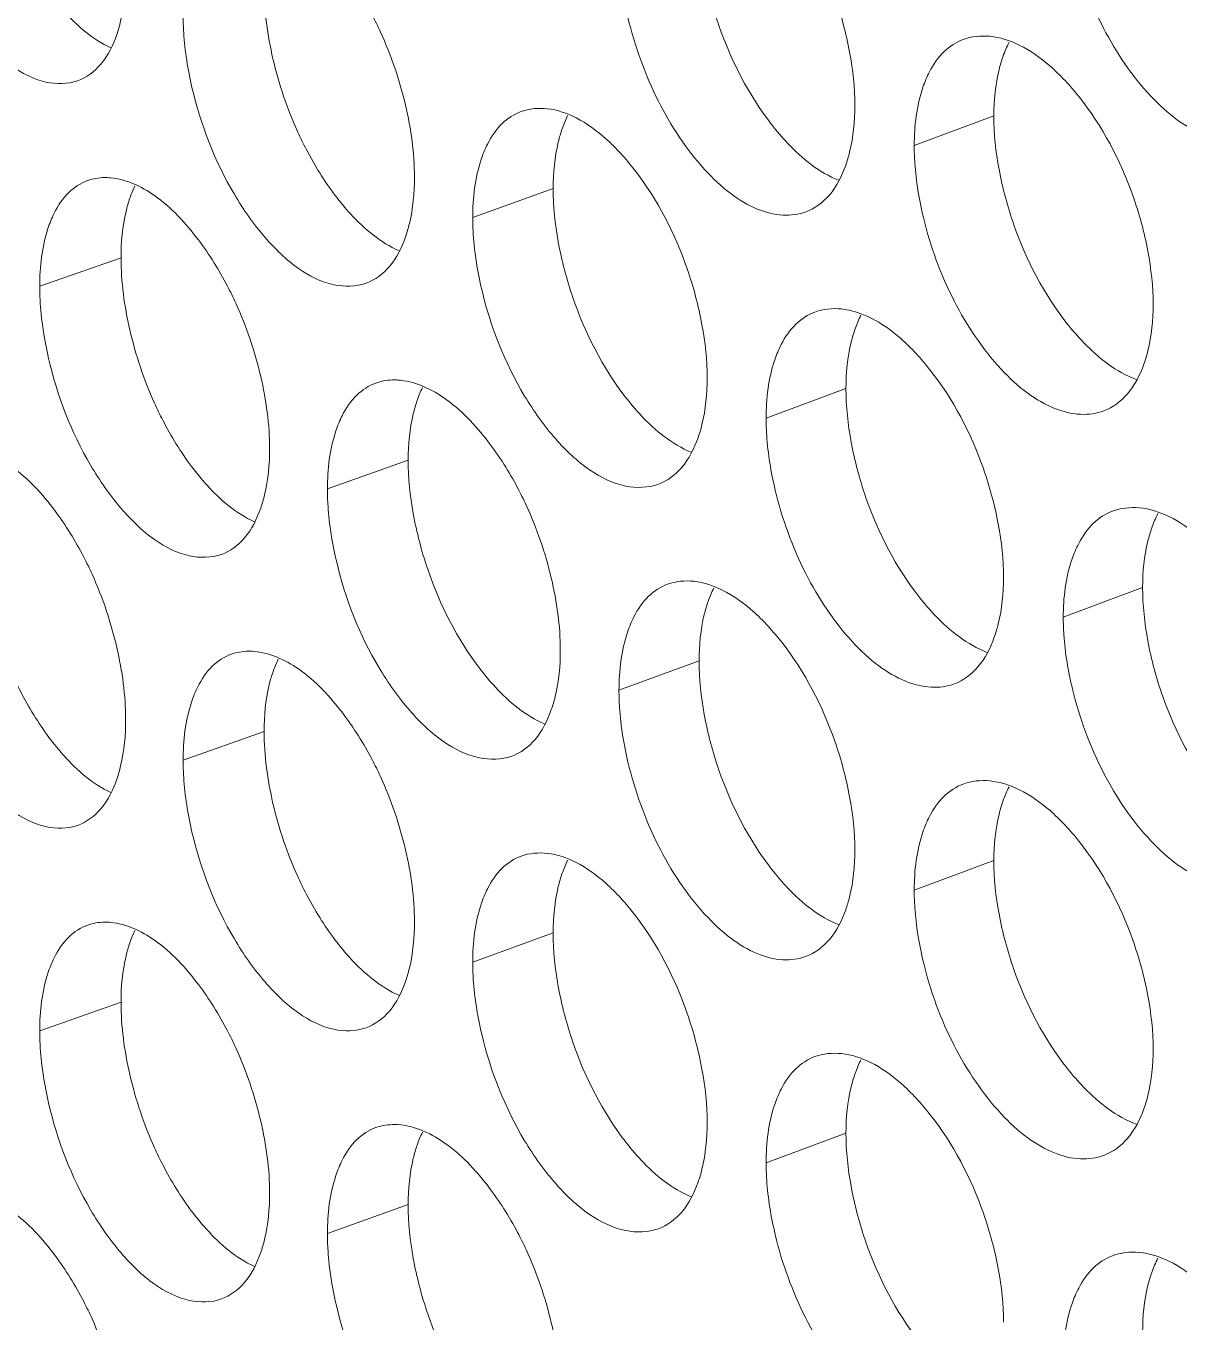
# Model space of a CAD drawing. Header units: millimetres. Extents: x 1177 to 4147, y 93 to 2194.
# Drawn here: x 2520.17 to 2532.36, y 831.76 to 845.47 of the extents above; entities that cross this region are included whole.
import ezdxf

# ---------------------------------------------------------------- set-up
doc = ezdxf.new("R2010")
doc.units = ezdxf.units.MM
doc.header["$LTSCALE"] = 0.1
doc.layers.get('0').update_dxf_attribs({"lineweight": 13})
doc.layers.add('标注', color=251, linetype='Continuous', lineweight=9)

# ---------------------------------------------------------------- blocks, each defined once
blk = doc.blocks.new('02')
at = {"layer": '标注'}
for p, q in [((4383.995, 797.718), (4382.792, 797.269)), ((4383.995, 797.718), (4382.792, 797.269)), ((4377.338, 796.623), (4376.123, 796.183)), ((4370.81, 795.575), (4369.582, 795.144)), ((4381.761, 793.597), (4380.555, 793.152)), ((4375.148, 792.518), (4373.928, 792.082)), ((4386.242, 790.593), (4385.043, 790.142)), ((4379.543, 789.483), (4378.332, 789.04)), ((4372.971, 788.419), (4371.748, 787.985)), ((4383.995, 786.468), (4382.792, 786.019)), ((4377.338, 785.373), (4376.123, 784.933)), ((4370.81, 784.325), (4369.582, 783.894)), ((4370.81, 784.325), (4369.582, 783.894)), ((4381.761, 782.347), (4380.555, 781.902)), ((4375.148, 781.268), (4373.928, 780.832)), ((4375.148, 781.268), (4373.928, 780.832))]:
    blk.add_line(p, q, dxfattribs=at)
for points, knots in [([(4386.242, 801.843), (4386.242, 801.573), (4386.303, 801.012), (4386.598, 799.924), (4387.006, 799.148), (4387.358, 798.706)], [0, 0, 0, 0, 0.239996, 0.497521, 1, 1, 1, 1]), ([(4381.895, 797.872), (4381.895, 798.142), (4381.834, 798.703), (4381.542, 799.791), (4381.139, 800.569), (4380.791, 801.015)], [0, 0, 0, 0, 0.240004, 0.497624, 1, 1, 1, 1]), ([(4381.895, 797.872), (4381.895, 798.142), (4381.834, 798.703), (4381.542, 799.791), (4381.139, 800.569), (4380.791, 801.015)], [0, 0, 0, 0, 0.240004, 0.497624, 1, 1, 1, 1]), ([(4379.543, 800.733), (4379.543, 800.462), (4379.603, 799.901), (4379.892, 798.812), (4380.291, 798.034), (4380.638, 797.588)], [0, 0, 0, 0, 0.240215, 0.497973, 1, 1, 1, 1]), ([(4379.543, 800.733), (4379.543, 800.462), (4379.603, 799.901), (4379.892, 798.812), (4380.291, 798.034), (4380.638, 797.588)], [0, 0, 0, 0, 0.240215, 0.497973, 1, 1, 1, 1]), ([(4385.183, 800.306), (4385.288, 799.87), (4385.591, 799.049), (4386.183, 798.168), (4386.74, 797.654), (4387.151, 797.414), (4387.557, 797.314), (4387.818, 797.35), (4387.93, 797.393)], [0, 0, 0, 0, 0.307608, 0.594138, 0.718158, 0.825202, 0.917274, 1, 1, 1, 1]), ([(4370.746, 798.949), (4370.769, 799.014), (4370.852, 799.307), (4370.88, 799.613), (4370.88, 799.848)], [0, 0, 0, 0, 0.227639, 1, 1, 1, 1]), ([(4374.73, 798.985), (4374.689, 799.073), (4374.525, 799.406), (4374.327, 799.723), (4374.16, 799.942)], [0, 0, 0, 0, 0.259052, 1, 1, 1, 1]), ([(4372.971, 799.669), (4372.971, 799.304), (4373.077, 798.548), (4373.319, 797.828), (4373.48, 797.474)], [0, 0, 0, 0, 0.484071, 1, 1, 1, 1]), ([(4369.722, 799.578), (4369.793, 799.483), (4370.056, 799.159), (4370.382, 798.872), (4370.654, 798.747)], [0, 0, 0, 0, 0.283758, 1, 1, 1, 1]), ([(4371.748, 799.235), (4371.748, 799.148), (4371.761, 798.782), (4371.819, 798.419), (4371.882, 798.147)], [0, 0, 0, 0, 0.237569, 1, 1, 1, 1]), ([(4378.468, 799.203), (4378.572, 798.768), (4378.867, 797.948), (4379.445, 797.065), (4379.99, 796.545), (4380.392, 796.301), (4380.79, 796.195), (4381.046, 796.228), (4381.157, 796.269)], [0, 0, 0, 0, 0.309142, 0.59647, 0.720459, 0.827093, 0.918352, 1, 1, 1, 1]), ([(4378.468, 799.203), (4378.572, 798.768), (4378.867, 797.948), (4379.445, 797.065), (4379.99, 796.545), (4380.392, 796.301), (4380.79, 796.195), (4381.046, 796.228), (4381.157, 796.269)], [0, 0, 0, 0, 0.309142, 0.59647, 0.720459, 0.827093, 0.918352, 1, 1, 1, 1]), ([(4370.154, 798.249), (4370.289, 798.297), (4370.553, 798.497), (4370.691, 798.787), (4370.746, 798.949)], [0, 0, 0, 0, 0.455161, 1, 1, 1, 1]), ([(4375.243, 796.792), (4375.243, 797.157), (4375.137, 797.912), (4374.892, 798.631), (4374.73, 798.985)], [0, 0, 0, 0, 0.483896, 1, 1, 1, 1]), ([(4383.531, 798.873), (4383.425, 798.833), (4383.218, 798.697), (4383.08, 798.495), (4383.022, 798.383)], [0, 0, 0, 0, 0.472462, 1, 1, 1, 1]), ([(4383.531, 798.873), (4383.425, 798.833), (4383.218, 798.697), (4383.08, 798.495), (4383.022, 798.383)], [0, 0, 0, 0, 0.472462, 1, 1, 1, 1]), ([(4385.283, 798.005), (4385.148, 798.174), (4384.876, 798.471), (4384.419, 798.797), (4383.959, 798.949), (4383.658, 798.92), (4383.531, 798.873)], [0, 0, 0, 0, 0.312206, 0.579944, 0.804159, 1, 1, 1, 1]), ([(4385.283, 798.005), (4385.148, 798.174), (4384.876, 798.471), (4384.419, 798.797), (4383.959, 798.949), (4383.658, 798.92), (4383.531, 798.873)], [0, 0, 0, 0, 0.312206, 0.579944, 0.804159, 1, 1, 1, 1]), ([(4369.151, 798.478), (4369.309, 798.365), (4369.629, 798.195), (4370.004, 798.196), (4370.154, 798.249)], [0, 0, 0, 0, 0.548694, 1, 1, 1, 1]), ([(4384.133, 798.619), (4384.11, 798.553), (4384.024, 798.26), (4383.995, 797.953), (4383.995, 797.718)], [0, 0, 0, 0, 0.228418, 1, 1, 1, 1]), ([(4384.133, 798.619), (4384.11, 798.553), (4384.024, 798.26), (4383.995, 797.953), (4383.995, 797.718)], [0, 0, 0, 0, 0.228418, 1, 1, 1, 1]), ([(4383.022, 798.383), (4382.983, 798.308), (4382.837, 797.955), (4382.792, 797.566), (4382.792, 797.269)], [0, 0, 0, 0, 0.221061, 1, 1, 1, 1]), ([(4383.022, 798.383), (4382.983, 798.308), (4382.837, 797.955), (4382.792, 797.566), (4382.792, 797.269)], [0, 0, 0, 0, 0.221061, 1, 1, 1, 1]), ([(4371.882, 798.147), (4372.013, 797.583), (4372.325, 796.779), (4372.943, 795.896), (4373.303, 795.545), (4373.491, 795.414)], [0, 0, 0, 0, 0.538492, 0.786102, 1, 1, 1, 1]), ([(4378.566, 796.902), (4378.435, 797.071), (4378.17, 797.368), (4377.724, 797.696), (4377.275, 797.854), (4376.979, 797.829), (4376.855, 797.784)], [0, 0, 0, 0, 0.313876, 0.582158, 0.805693, 1, 1, 1, 1]), ([(4381.757, 796.971), (4381.78, 797.037), (4381.866, 797.329), (4381.895, 797.637), (4381.895, 797.872)], [0, 0, 0, 0, 0.228354, 1, 1, 1, 1]), ([(4381.757, 796.971), (4381.78, 797.037), (4381.866, 797.329), (4381.895, 797.637), (4381.895, 797.872)], [0, 0, 0, 0, 0.228354, 1, 1, 1, 1]), ([(4386.401, 794.868), (4386.401, 795.138), (4386.339, 795.699), (4386.043, 796.786), (4385.635, 797.562), (4385.283, 798.005)], [0, 0, 0, 0, 0.239858, 0.497322, 1, 1, 1, 1]), ([(4386.401, 794.868), (4386.401, 795.138), (4386.339, 795.699), (4386.043, 796.786), (4385.635, 797.562), (4385.283, 798.005)], [0, 0, 0, 0, 0.239858, 0.497322, 1, 1, 1, 1]), ([(4376.855, 797.784), (4376.749, 797.746), (4376.54, 797.609), (4376.404, 797.405), (4376.347, 797.292)], [0, 0, 0, 0, 0.470447, 1, 1, 1, 1]), ([(4383.995, 797.718), (4383.995, 797.447), (4384.056, 796.886), (4384.349, 795.798), (4384.753, 795.021), (4385.104, 794.578)], [0, 0, 0, 0, 0.240069, 0.497672, 1, 1, 1, 1]), ([(4383.995, 797.718), (4383.995, 797.447), (4384.056, 796.886), (4384.349, 795.798), (4384.753, 795.021), (4385.104, 794.578)], [0, 0, 0, 0, 0.240069, 0.497672, 1, 1, 1, 1]), ([(4373.48, 797.474), (4373.52, 797.386), (4373.683, 797.053), (4373.88, 796.735), (4374.046, 796.516)], [0, 0, 0, 0, 0.259163, 1, 1, 1, 1]), ([(4377.474, 797.524), (4377.451, 797.458), (4377.366, 797.165), (4377.338, 796.858), (4377.338, 796.623)], [0, 0, 0, 0, 0.227989, 1, 1, 1, 1]), ([(4380.638, 797.588), (4380.715, 797.488), (4381, 797.154), (4381.357, 796.862), (4381.651, 796.747)], [0, 0, 0, 0, 0.28452, 1, 1, 1, 1]), ([(4380.638, 797.588), (4380.715, 797.488), (4381, 797.154), (4381.357, 796.862), (4381.651, 796.747)], [0, 0, 0, 0, 0.28452, 1, 1, 1, 1]), ([(4376.347, 797.292), (4376.309, 797.217), (4376.166, 796.865), (4376.123, 796.479), (4376.123, 796.183)], [0, 0, 0, 0, 0.220518, 1, 1, 1, 1]), ([(4382.792, 797.269), (4382.792, 797.182), (4382.805, 796.817), (4382.865, 796.454), (4382.93, 796.183)], [0, 0, 0, 0, 0.237689, 1, 1, 1, 1]), ([(4382.792, 797.269), (4382.792, 797.182), (4382.805, 796.817), (4382.865, 796.454), (4382.93, 796.183)], [0, 0, 0, 0, 0.237689, 1, 1, 1, 1]), ([(4379.664, 793.757), (4379.664, 794.027), (4379.603, 794.588), (4379.312, 795.677), (4378.913, 796.455), (4378.566, 796.902)], [0, 0, 0, 0, 0.240077, 0.497775, 1, 1, 1, 1]), ([(4381.157, 796.269), (4381.293, 796.319), (4381.558, 796.52), (4381.7, 796.81), (4381.757, 796.971)], [0, 0, 0, 0, 0.459026, 1, 1, 1, 1]), ([(4381.157, 796.269), (4381.293, 796.319), (4381.558, 796.52), (4381.7, 796.81), (4381.757, 796.971)], [0, 0, 0, 0, 0.459026, 1, 1, 1, 1]), ([(4370.307, 796.742), (4370.2, 796.704), (4369.991, 796.568), (4369.857, 796.361), (4369.8, 796.247)], [0, 0, 0, 0, 0.468263, 1, 1, 1, 1]), ([(4370.651, 796.783), (4370.621, 796.785), (4370.505, 796.79), (4370.388, 796.77), (4370.307, 796.742)], [0, 0, 0, 0, 0.258637, 1, 1, 1, 1]), ([(4371.978, 795.845), (4371.789, 796.096), (4371.414, 796.51), (4370.888, 796.762), (4370.651, 796.783)], [0, 0, 0, 0, 0.568686, 1, 1, 1, 1]), ([(4375.108, 795.892), (4375.131, 795.958), (4375.215, 796.25), (4375.243, 796.557), (4375.243, 796.792)], [0, 0, 0, 0, 0.227924, 1, 1, 1, 1]), ([(4370.943, 796.474), (4370.921, 796.409), (4370.838, 796.116), (4370.81, 795.81), (4370.81, 795.575)], [0, 0, 0, 0, 0.227562, 1, 1, 1, 1]), ([(4374.046, 796.516), (4374.119, 796.42), (4374.391, 796.091), (4374.729, 795.803), (4375.01, 795.681)], [0, 0, 0, 0, 0.284096, 1, 1, 1, 1]), ([(4377.338, 796.623), (4377.338, 796.353), (4377.398, 795.791), (4377.685, 794.702), (4378.082, 793.923), (4378.426, 793.475)], [0, 0, 0, 0, 0.240288, 0.498123, 1, 1, 1, 1]), ([(4369.8, 796.247), (4369.763, 796.172), (4369.624, 795.821), (4369.582, 795.437), (4369.582, 795.144)], [0, 0, 0, 0, 0.220019, 1, 1, 1, 1]), ([(4376.123, 796.183), (4376.123, 796.096), (4376.136, 795.731), (4376.195, 795.367), (4376.259, 795.096)], [0, 0, 0, 0, 0.237616, 1, 1, 1, 1]), ([(4382.93, 796.183), (4383.035, 795.747), (4383.336, 794.927), (4383.922, 794.045), (4384.475, 793.529), (4384.884, 793.288), (4385.287, 793.186), (4385.546, 793.221), (4385.658, 793.263)], [0, 0, 0, 0, 0.308117, 0.594911, 0.718921, 0.825829, 0.917631, 1, 1, 1, 1]), ([(4382.93, 796.183), (4383.035, 795.747), (4383.336, 794.927), (4383.922, 794.045), (4384.475, 793.529), (4384.884, 793.288), (4385.287, 793.186), (4385.546, 793.221), (4385.658, 793.263)], [0, 0, 0, 0, 0.308117, 0.594911, 0.718921, 0.825829, 0.917631, 1, 1, 1, 1]), ([(4374.512, 795.191), (4374.648, 795.24), (4374.912, 795.441), (4375.052, 795.731), (4375.108, 795.892)], [0, 0, 0, 0, 0.456741, 1, 1, 1, 1]), ([(4372.544, 794.887), (4372.504, 794.974), (4372.341, 795.308), (4372.144, 795.626), (4371.978, 795.845)], [0, 0, 0, 0, 0.259142, 1, 1, 1, 1]), ([(4370.81, 795.575), (4370.81, 795.209), (4370.914, 794.454), (4371.155, 793.733), (4371.315, 793.378)], [0, 0, 0, 0, 0.484109, 1, 1, 1, 1]), ([(4373.491, 795.414), (4373.652, 795.301), (4373.979, 795.131), (4374.36, 795.137), (4374.512, 795.191)], [0, 0, 0, 0, 0.547725, 1, 1, 1, 1]), ([(4369.582, 795.144), (4369.582, 795.057), (4369.595, 794.691), (4369.653, 794.327), (4369.716, 794.055)], [0, 0, 0, 0, 0.237546, 1, 1, 1, 1]), ([(4376.259, 795.096), (4376.391, 794.532), (4376.708, 793.728), (4377.334, 792.849), (4377.698, 792.501), (4377.889, 792.37)], [0, 0, 0, 0, 0.537696, 0.785444, 1, 1, 1, 1]), ([(4373.055, 792.692), (4373.055, 793.058), (4372.949, 793.812), (4372.706, 794.532), (4372.544, 794.887)], [0, 0, 0, 0, 0.483934, 1, 1, 1, 1]), ([(4381.292, 794.755), (4381.185, 794.715), (4380.978, 794.58), (4380.841, 794.377), (4380.783, 794.264)], [0, 0, 0, 0, 0.471808, 1, 1, 1, 1]), ([(4383.03, 793.882), (4382.897, 794.051), (4382.626, 794.348), (4382.173, 794.674), (4381.717, 794.829), (4381.417, 794.801), (4381.292, 794.755)], [0, 0, 0, 0, 0.312757, 0.580674, 0.804664, 1, 1, 1, 1]), ([(4386.261, 793.967), (4386.285, 794.032), (4386.371, 794.325), (4386.401, 794.633), (4386.401, 794.868)], [0, 0, 0, 0, 0.228642, 1, 1, 1, 1]), ([(4386.261, 793.967), (4386.285, 794.032), (4386.371, 794.325), (4386.401, 794.633), (4386.401, 794.868)], [0, 0, 0, 0, 0.228642, 1, 1, 1, 1]), ([(4385.104, 794.578), (4385.183, 794.477), (4385.477, 794.138), (4385.846, 793.845), (4386.149, 793.735)], [0, 0, 0, 0, 0.284751, 1, 1, 1, 1]), ([(4385.104, 794.578), (4385.183, 794.477), (4385.477, 794.138), (4385.846, 793.845), (4386.149, 793.735)], [0, 0, 0, 0, 0.284751, 1, 1, 1, 1]), ([(4381.899, 794.499), (4381.876, 794.433), (4381.79, 794.14), (4381.761, 793.833), (4381.761, 793.597)], [0, 0, 0, 0, 0.228275, 1, 1, 1, 1]), ([(4380.783, 794.264), (4380.745, 794.19), (4380.599, 793.836), (4380.555, 793.448), (4380.555, 793.152)], [0, 0, 0, 0, 0.220876, 1, 1, 1, 1]), ([(4369.716, 794.055), (4369.845, 793.491), (4370.155, 792.686), (4370.769, 791.802), (4371.126, 791.451), (4371.314, 791.318)], [0, 0, 0, 0, 0.53889, 0.786432, 1, 1, 1, 1]), ([(4385.658, 793.263), (4385.795, 793.314), (4386.059, 793.516), (4386.204, 793.806), (4386.261, 793.967)], [0, 0, 0, 0, 0.460494, 1, 1, 1, 1]), ([(4385.658, 793.263), (4385.795, 793.314), (4386.059, 793.516), (4386.204, 793.806), (4386.261, 793.967)], [0, 0, 0, 0, 0.460494, 1, 1, 1, 1]), ([(4374.992, 793.727), (4374.963, 793.729), (4374.85, 793.73), (4374.737, 793.71), (4374.658, 793.682)], [0, 0, 0, 0, 0.257824, 1, 1, 1, 1]), ([(4376.356, 792.795), (4376.161, 793.048), (4375.776, 793.466), (4375.235, 793.712), (4374.992, 793.727)], [0, 0, 0, 0, 0.568444, 1, 1, 1, 1]), ([(4379.527, 792.856), (4379.55, 792.922), (4379.635, 793.214), (4379.664, 793.522), (4379.664, 793.757)], [0, 0, 0, 0, 0.22821, 1, 1, 1, 1]), ([(4384.141, 790.742), (4384.141, 791.012), (4384.079, 791.573), (4383.785, 792.661), (4383.38, 793.438), (4383.03, 793.882)], [0, 0, 0, 0, 0.239931, 0.497473, 1, 1, 1, 1]), ([(4374.658, 793.682), (4374.552, 793.643), (4374.343, 793.507), (4374.208, 793.302), (4374.15, 793.188)], [0, 0, 0, 0, 0.469738, 1, 1, 1, 1]), ([(4381.761, 793.597), (4381.761, 793.327), (4381.822, 792.766), (4382.113, 791.678), (4382.515, 790.9), (4382.864, 790.455)], [0, 0, 0, 0, 0.240142, 0.497822, 1, 1, 1, 1]), ([(4371.315, 793.378), (4371.355, 793.291), (4371.516, 792.957), (4371.712, 792.639), (4371.877, 792.42)], [0, 0, 0, 0, 0.259253, 1, 1, 1, 1]), ([(4375.283, 793.419), (4375.26, 793.353), (4375.176, 793.06), (4375.148, 792.753), (4375.148, 792.518)], [0, 0, 0, 0, 0.227846, 1, 1, 1, 1]), ([(4378.426, 793.475), (4378.502, 793.377), (4378.782, 793.044), (4379.133, 792.754), (4379.423, 792.637)], [0, 0, 0, 0, 0.28439, 1, 1, 1, 1]), ([(4374.15, 793.188), (4374.113, 793.114), (4373.971, 792.762), (4373.928, 792.376), (4373.928, 792.082)], [0, 0, 0, 0, 0.220347, 1, 1, 1, 1]), ([(4380.555, 793.152), (4380.555, 793.065), (4380.568, 792.699), (4380.628, 792.336), (4380.692, 792.065)], [0, 0, 0, 0, 0.237664, 1, 1, 1, 1]), ([(4376.929, 791.839), (4376.889, 791.926), (4376.724, 792.259), (4376.524, 792.576), (4376.356, 792.795)], [0, 0, 0, 0, 0.258962, 1, 1, 1, 1]), ([(4378.928, 792.154), (4379.064, 792.204), (4379.328, 792.405), (4379.47, 792.695), (4379.527, 792.856)], [0, 0, 0, 0, 0.458276, 1, 1, 1, 1]), ([(4369.811, 791.754), (4369.623, 792.004), (4369.252, 792.419), (4368.729, 792.673), (4368.492, 792.694)], [0, 0, 0, 0, 0.569371, 1, 1, 1, 1]), ([(4372.92, 791.793), (4372.943, 791.858), (4373.026, 792.151), (4373.055, 792.458), (4373.055, 792.692)], [0, 0, 0, 0, 0.227782, 1, 1, 1, 1]), ([(4371.877, 792.42), (4371.949, 792.324), (4372.216, 791.998), (4372.548, 791.71), (4372.825, 791.586)], [0, 0, 0, 0, 0.283932, 1, 1, 1, 1]), ([(4375.148, 792.518), (4375.148, 792.248), (4375.207, 791.687), (4375.492, 790.597), (4375.886, 789.817), (4376.229, 789.368)], [0, 0, 0, 0, 0.240361, 0.498273, 1, 1, 1, 1]), ([(4377.889, 792.37), (4378.053, 792.258), (4378.387, 792.089), (4378.773, 792.097), (4378.928, 792.154)], [0, 0, 0, 0, 0.54679, 1, 1, 1, 1]), ([(4373.928, 792.082), (4373.928, 791.995), (4373.941, 791.629), (4374, 791.265), (4374.063, 790.994)], [0, 0, 0, 0, 0.237593, 1, 1, 1, 1]), ([(4380.692, 792.065), (4380.796, 791.63), (4381.094, 790.81), (4381.677, 789.927), (4382.226, 789.409), (4382.631, 789.167), (4383.031, 789.063), (4383.289, 789.096), (4383.401, 789.138)], [0, 0, 0, 0, 0.308628, 0.595689, 0.719688, 0.826459, 0.91799, 1, 1, 1, 1]), ([(4372.326, 791.093), (4372.461, 791.141), (4372.725, 791.341), (4372.864, 791.632), (4372.92, 791.793)], [0, 0, 0, 0, 0.455957, 1, 1, 1, 1]), ([(4377.446, 789.647), (4377.446, 790.012), (4377.339, 790.766), (4377.093, 791.485), (4376.929, 791.839)], [0, 0, 0, 0, 0.483858, 1, 1, 1, 1]), ([(4387.549, 790.884), (4387.414, 791.053), (4387.139, 791.349), (4386.678, 791.674), (4386.215, 791.825), (4385.912, 791.794), (4385.785, 791.746)], [0, 0, 0, 0, 0.31166, 0.579222, 0.803661, 1, 1, 1, 1]), ([(4370.373, 790.793), (4370.333, 790.881), (4370.172, 791.215), (4369.976, 791.533), (4369.811, 791.754)], [0, 0, 0, 0, 0.259231, 1, 1, 1, 1]), ([(4385.785, 791.746), (4385.679, 791.706), (4385.472, 791.571), (4385.334, 791.369), (4385.276, 791.257)], [0, 0, 0, 0, 0.473099, 1, 1, 1, 1]), ([(4386.381, 791.495), (4386.358, 791.429), (4386.271, 791.136), (4386.242, 790.828), (4386.242, 790.593)], [0, 0, 0, 0, 0.228562, 1, 1, 1, 1]), ([(4371.314, 791.318), (4371.473, 791.206), (4371.797, 791.036), (4372.175, 791.039), (4372.326, 791.093)], [0, 0, 0, 0, 0.548205, 1, 1, 1, 1]), ([(4385.276, 791.257), (4385.237, 791.182), (4385.089, 790.829), (4385.043, 790.439), (4385.043, 790.142)], [0, 0, 0, 0, 0.221251, 1, 1, 1, 1]), ([(4374.063, 790.994), (4374.195, 790.43), (4374.509, 789.626), (4375.131, 788.745), (4375.493, 788.396), (4375.683, 788.264)], [0, 0, 0, 0, 0.538094, 0.785773, 1, 1, 1, 1]), ([(4370.88, 788.598), (4370.88, 788.963), (4370.775, 789.718), (4370.534, 790.439), (4370.373, 790.793)], [0, 0, 0, 0, 0.483972, 1, 1, 1, 1]), ([(4379.066, 790.642), (4378.96, 790.603), (4378.752, 790.467), (4378.616, 790.264), (4378.558, 790.151)], [0, 0, 0, 0, 0.471136, 1, 1, 1, 1]), ([(4380.791, 789.765), (4380.659, 789.933), (4380.391, 790.23), (4379.941, 790.558), (4379.489, 790.714), (4379.191, 790.688), (4379.066, 790.642)], [0, 0, 0, 0, 0.313314, 0.581411, 0.805175, 1, 1, 1, 1]), ([(4384.002, 789.841), (4384.025, 789.907), (4384.112, 790.199), (4384.141, 790.507), (4384.141, 790.742)], [0, 0, 0, 0, 0.228498, 1, 1, 1, 1]), ([(4386.242, 790.593), (4386.242, 790.323), (4386.303, 789.762), (4386.598, 788.674), (4387.006, 787.898), (4387.358, 787.456)], [0, 0, 0, 0, 0.239996, 0.497521, 1, 1, 1, 1]), ([(4382.864, 790.455), (4382.942, 790.355), (4383.231, 790.018), (4383.595, 789.726), (4383.893, 789.613)], [0, 0, 0, 0, 0.284641, 1, 1, 1, 1]), ([(4379.679, 790.383), (4379.656, 790.318), (4379.571, 790.025), (4379.543, 789.718), (4379.543, 789.483)], [0, 0, 0, 0, 0.228131, 1, 1, 1, 1]), ([(4378.558, 790.151), (4378.52, 790.076), (4378.376, 789.723), (4378.332, 789.336), (4378.332, 789.04)], [0, 0, 0, 0, 0.220694, 1, 1, 1, 1]), ([(4385.043, 790.142), (4385.043, 790.055), (4385.057, 789.689), (4385.117, 789.326), (4385.183, 789.056)], [0, 0, 0, 0, 0.237713, 1, 1, 1, 1]), ([(4383.401, 789.138), (4383.537, 789.189), (4383.801, 789.39), (4383.945, 789.68), (4384.002, 789.841)], [0, 0, 0, 0, 0.459766, 1, 1, 1, 1]), ([(4372.82, 789.627), (4372.79, 789.629), (4372.674, 789.633), (4372.557, 789.613), (4372.475, 789.584)], [0, 0, 0, 0, 0.258462, 1, 1, 1, 1]), ([(4374.16, 788.692), (4373.969, 788.944), (4373.59, 789.358), (4373.059, 789.608), (4372.82, 789.627)], [0, 0, 0, 0, 0.568222, 1, 1, 1, 1]), ([(4377.31, 788.747), (4377.333, 788.812), (4377.418, 789.105), (4377.446, 789.412), (4377.446, 789.647)], [0, 0, 0, 0, 0.228067, 1, 1, 1, 1]), ([(4381.895, 786.622), (4381.895, 786.892), (4381.834, 787.453), (4381.542, 788.541), (4381.139, 789.319), (4380.791, 789.765)], [0, 0, 0, 0, 0.240004, 0.497624, 1, 1, 1, 1]), ([(4372.475, 789.584), (4372.369, 789.546), (4372.16, 789.41), (4372.025, 789.204), (4371.968, 789.09)], [0, 0, 0, 0, 0.469011, 1, 1, 1, 1]), ([(4379.543, 789.483), (4379.543, 789.212), (4379.603, 788.651), (4379.892, 787.562), (4380.291, 786.784), (4380.638, 786.338)], [0, 0, 0, 0, 0.240215, 0.497973, 1, 1, 1, 1]), ([(4369.165, 789.288), (4369.204, 789.2), (4369.364, 788.866), (4369.558, 788.548), (4369.722, 788.328)], [0, 0, 0, 0, 0.259343, 1, 1, 1, 1]), ([(4373.106, 789.319), (4373.083, 789.254), (4372.999, 788.961), (4372.971, 788.654), (4372.971, 788.419)], [0, 0, 0, 0, 0.227704, 1, 1, 1, 1]), ([(4376.229, 789.368), (4376.303, 789.271), (4376.579, 788.94), (4376.924, 788.651), (4377.209, 788.531)], [0, 0, 0, 0, 0.284248, 1, 1, 1, 1]), ([(4371.968, 789.09), (4371.931, 789.016), (4371.791, 788.664), (4371.748, 788.279), (4371.748, 787.985)], [0, 0, 0, 0, 0.22018, 1, 1, 1, 1]), ([(4378.332, 789.04), (4378.332, 788.953), (4378.345, 788.587), (4378.404, 788.224), (4378.468, 787.953)], [0, 0, 0, 0, 0.23764, 1, 1, 1, 1]), ([(4385.183, 789.056), (4385.288, 788.62), (4385.591, 787.799), (4386.183, 786.918), (4386.74, 786.404), (4387.151, 786.164), (4387.557, 786.064), (4387.818, 786.1), (4387.93, 786.143)], [0, 0, 0, 0, 0.307608, 0.594138, 0.718158, 0.825202, 0.917274, 1, 1, 1, 1]), ([(4374.73, 787.735), (4374.689, 787.823), (4374.525, 788.156), (4374.327, 788.473), (4374.16, 788.692)], [0, 0, 0, 0, 0.259052, 1, 1, 1, 1]), ([(4376.713, 788.045), (4376.848, 788.094), (4377.113, 788.295), (4377.254, 788.585), (4377.31, 788.747)], [0, 0, 0, 0, 0.457514, 1, 1, 1, 1]), ([(4370.746, 787.699), (4370.769, 787.764), (4370.852, 788.057), (4370.88, 788.363), (4370.88, 788.598)], [0, 0, 0, 0, 0.227639, 1, 1, 1, 1]), ([(4369.722, 788.328), (4369.793, 788.233), (4370.056, 787.909), (4370.382, 787.622), (4370.654, 787.497)], [0, 0, 0, 0, 0.283758, 1, 1, 1, 1]), ([(4372.971, 788.419), (4372.971, 788.054), (4373.077, 787.298), (4373.319, 786.578), (4373.48, 786.224)], [0, 0, 0, 0, 0.484071, 1, 1, 1, 1]), ([(4375.683, 788.264), (4375.845, 788.152), (4376.176, 787.983), (4376.559, 787.989), (4376.713, 788.045)], [0, 0, 0, 0, 0.547253, 1, 1, 1, 1]), ([(4371.748, 787.985), (4371.748, 787.898), (4371.761, 787.532), (4371.819, 787.169), (4371.882, 786.897)], [0, 0, 0, 0, 0.237569, 1, 1, 1, 1]), ([(4378.468, 787.953), (4378.572, 787.518), (4378.867, 786.698), (4379.445, 785.815), (4379.99, 785.295), (4380.392, 785.051), (4380.79, 784.945), (4381.046, 784.978), (4381.157, 785.019)], [0, 0, 0, 0, 0.309142, 0.59647, 0.720459, 0.827093, 0.918352, 1, 1, 1, 1]), ([(4370.154, 786.999), (4370.289, 787.047), (4370.553, 787.247), (4370.691, 787.537), (4370.746, 787.699)], [0, 0, 0, 0, 0.455161, 1, 1, 1, 1]), ([(4375.243, 785.542), (4375.243, 785.907), (4375.137, 786.662), (4374.892, 787.381), (4374.73, 787.735)], [0, 0, 0, 0, 0.483896, 1, 1, 1, 1]), ([(4385.283, 786.755), (4385.148, 786.924), (4384.876, 787.221), (4384.419, 787.547), (4383.959, 787.699), (4383.658, 787.67), (4383.531, 787.623)], [0, 0, 0, 0, 0.312206, 0.579944, 0.804159, 1, 1, 1, 1]), ([(4383.531, 787.623), (4383.425, 787.583), (4383.218, 787.447), (4383.08, 787.245), (4383.022, 787.133)], [0, 0, 0, 0, 0.472462, 1, 1, 1, 1]), ([(4384.133, 787.369), (4384.11, 787.303), (4384.024, 787.01), (4383.995, 786.703), (4383.995, 786.468)], [0, 0, 0, 0, 0.228418, 1, 1, 1, 1]), ([(4369.151, 787.228), (4369.309, 787.115), (4369.629, 786.945), (4370.004, 786.946), (4370.154, 786.999)], [0, 0, 0, 0, 0.548694, 1, 1, 1, 1]), ([(4383.022, 787.133), (4382.983, 787.058), (4382.837, 786.705), (4382.792, 786.316), (4382.792, 786.019)], [0, 0, 0, 0, 0.221061, 1, 1, 1, 1]), ([(4371.882, 786.897), (4372.013, 786.333), (4372.325, 785.529), (4372.943, 784.646), (4373.303, 784.295), (4373.491, 784.164)], [0, 0, 0, 0, 0.538492, 0.786102, 1, 1, 1, 1]), ([(4386.401, 783.618), (4386.401, 783.888), (4386.339, 784.449), (4386.043, 785.536), (4385.635, 786.312), (4385.283, 786.755)], [0, 0, 0, 0, 0.239858, 0.497322, 1, 1, 1, 1]), ([(4376.855, 786.534), (4376.749, 786.496), (4376.54, 786.359), (4376.404, 786.155), (4376.347, 786.042)], [0, 0, 0, 0, 0.470447, 1, 1, 1, 1]), ([(4378.566, 785.652), (4378.435, 785.821), (4378.17, 786.118), (4377.724, 786.446), (4377.275, 786.604), (4376.979, 786.579), (4376.855, 786.534)], [0, 0, 0, 0, 0.313876, 0.582158, 0.805693, 1, 1, 1, 1]), ([(4381.757, 785.721), (4381.78, 785.787), (4381.866, 786.079), (4381.895, 786.387), (4381.895, 786.622)], [0, 0, 0, 0, 0.228354, 1, 1, 1, 1]), ([(4380.638, 786.338), (4380.715, 786.238), (4381, 785.904), (4381.357, 785.612), (4381.651, 785.497)], [0, 0, 0, 0, 0.28452, 1, 1, 1, 1]), ([(4383.995, 786.468), (4383.995, 786.197), (4384.056, 785.636), (4384.349, 784.548), (4384.753, 783.771), (4385.104, 783.328)], [0, 0, 0, 0, 0.240069, 0.497672, 1, 1, 1, 1]), ([(4373.48, 786.224), (4373.52, 786.136), (4373.683, 785.803), (4373.88, 785.485), (4374.046, 785.266)], [0, 0, 0, 0, 0.259163, 1, 1, 1, 1]), ([(4377.474, 786.274), (4377.451, 786.208), (4377.366, 785.915), (4377.338, 785.608), (4377.338, 785.373)], [0, 0, 0, 0, 0.227989, 1, 1, 1, 1]), ([(4376.347, 786.042), (4376.309, 785.967), (4376.166, 785.615), (4376.123, 785.229), (4376.123, 784.933)], [0, 0, 0, 0, 0.220518, 1, 1, 1, 1]), ([(4382.792, 786.019), (4382.792, 785.932), (4382.805, 785.567), (4382.865, 785.204), (4382.93, 784.933)], [0, 0, 0, 0, 0.237689, 1, 1, 1, 1]), ([(4381.157, 785.019), (4381.293, 785.069), (4381.558, 785.27), (4381.7, 785.56), (4381.757, 785.721)], [0, 0, 0, 0, 0.459026, 1, 1, 1, 1]), ([(4370.651, 785.533), (4370.621, 785.535), (4370.505, 785.54), (4370.388, 785.52), (4370.307, 785.492)], [0, 0, 0, 0, 0.258637, 1, 1, 1, 1]), ([(4370.651, 785.533), (4370.621, 785.535), (4370.505, 785.54), (4370.388, 785.52), (4370.307, 785.492)], [0, 0, 0, 0, 0.258637, 1, 1, 1, 1]), ([(4371.978, 784.595), (4371.789, 784.846), (4371.414, 785.26), (4370.888, 785.512), (4370.651, 785.533)], [0, 0, 0, 0, 0.568686, 1, 1, 1, 1]), ([(4371.978, 784.595), (4371.789, 784.846), (4371.414, 785.26), (4370.888, 785.512), (4370.651, 785.533)], [0, 0, 0, 0, 0.568686, 1, 1, 1, 1]), ([(4375.108, 784.642), (4375.131, 784.708), (4375.215, 785), (4375.243, 785.307), (4375.243, 785.542)], [0, 0, 0, 0, 0.227924, 1, 1, 1, 1]), ([(4379.664, 782.507), (4379.664, 782.777), (4379.603, 783.338), (4379.312, 784.427), (4378.913, 785.205), (4378.566, 785.652)], [0, 0, 0, 0, 0.240077, 0.497775, 1, 1, 1, 1]), ([(4370.307, 785.492), (4370.2, 785.454), (4369.991, 785.318), (4369.857, 785.111), (4369.8, 784.997)], [0, 0, 0, 0, 0.468263, 1, 1, 1, 1]), ([(4370.307, 785.492), (4370.2, 785.454), (4369.991, 785.318), (4369.857, 785.111), (4369.8, 784.997)], [0, 0, 0, 0, 0.468263, 1, 1, 1, 1]), ([(4377.338, 785.373), (4377.338, 785.103), (4377.398, 784.541), (4377.685, 783.452), (4378.082, 782.673), (4378.426, 782.225)], [0, 0, 0, 0, 0.240288, 0.498123, 1, 1, 1, 1]), ([(4370.943, 785.224), (4370.921, 785.159), (4370.838, 784.866), (4370.81, 784.56), (4370.81, 784.325)], [0, 0, 0, 0, 0.227562, 1, 1, 1, 1]), ([(4370.943, 785.224), (4370.921, 785.159), (4370.838, 784.866), (4370.81, 784.56), (4370.81, 784.325)], [0, 0, 0, 0, 0.227562, 1, 1, 1, 1]), ([(4374.046, 785.266), (4374.119, 785.17), (4374.391, 784.841), (4374.729, 784.553), (4375.01, 784.431)], [0, 0, 0, 0, 0.284096, 1, 1, 1, 1]), ([(4369.8, 784.997), (4369.763, 784.922), (4369.624, 784.571), (4369.582, 784.187), (4369.582, 783.894)], [0, 0, 0, 0, 0.220019, 1, 1, 1, 1]), ([(4369.8, 784.997), (4369.763, 784.922), (4369.624, 784.571), (4369.582, 784.187), (4369.582, 783.894)], [0, 0, 0, 0, 0.220019, 1, 1, 1, 1]), ([(4376.123, 784.933), (4376.123, 784.846), (4376.136, 784.481), (4376.195, 784.117), (4376.259, 783.846)], [0, 0, 0, 0, 0.237616, 1, 1, 1, 1]), ([(4382.93, 784.933), (4383.035, 784.497), (4383.336, 783.677), (4383.922, 782.795), (4384.475, 782.279), (4384.884, 782.038), (4385.287, 781.936), (4385.546, 781.971), (4385.658, 782.013)], [0, 0, 0, 0, 0.308117, 0.594911, 0.718921, 0.825829, 0.917631, 1, 1, 1, 1]), ([(4372.544, 783.637), (4372.504, 783.724), (4372.341, 784.058), (4372.144, 784.376), (4371.978, 784.595)], [0, 0, 0, 0, 0.259142, 1, 1, 1, 1]), ([(4372.544, 783.637), (4372.504, 783.724), (4372.341, 784.058), (4372.144, 784.376), (4371.978, 784.595)], [0, 0, 0, 0, 0.259142, 1, 1, 1, 1]), ([(4374.512, 783.941), (4374.648, 783.99), (4374.912, 784.191), (4375.052, 784.481), (4375.108, 784.642)], [0, 0, 0, 0, 0.456741, 1, 1, 1, 1]), ([(4370.81, 784.325), (4370.81, 783.959), (4370.914, 783.204), (4371.155, 782.483), (4371.315, 782.128)], [0, 0, 0, 0, 0.484109, 1, 1, 1, 1]), ([(4370.81, 784.325), (4370.81, 783.959), (4370.914, 783.204), (4371.155, 782.483), (4371.315, 782.128)], [0, 0, 0, 0, 0.484109, 1, 1, 1, 1]), ([(4373.491, 784.164), (4373.652, 784.051), (4373.979, 783.881), (4374.36, 783.887), (4374.512, 783.941)], [0, 0, 0, 0, 0.547725, 1, 1, 1, 1]), ([(4369.582, 783.894), (4369.582, 783.807), (4369.595, 783.441), (4369.653, 783.077), (4369.716, 782.805)], [0, 0, 0, 0, 0.237546, 1, 1, 1, 1]), ([(4369.582, 783.894), (4369.582, 783.807), (4369.595, 783.441), (4369.653, 783.077), (4369.716, 782.805)], [0, 0, 0, 0, 0.237546, 1, 1, 1, 1]), ([(4376.259, 783.846), (4376.391, 783.282), (4376.708, 782.478), (4377.334, 781.599), (4377.698, 781.251), (4377.889, 781.12)], [0, 0, 0, 0, 0.537696, 0.785444, 1, 1, 1, 1]), ([(4373.055, 781.442), (4373.055, 781.808), (4372.949, 782.562), (4372.706, 783.282), (4372.544, 783.637)], [0, 0, 0, 0, 0.483934, 1, 1, 1, 1]), ([(4373.055, 781.442), (4373.055, 781.808), (4372.949, 782.562), (4372.706, 783.282), (4372.544, 783.637)], [0, 0, 0, 0, 0.483934, 1, 1, 1, 1]), ([(4383.03, 782.632), (4382.897, 782.801), (4382.626, 783.098), (4382.173, 783.424), (4381.717, 783.579), (4381.417, 783.551), (4381.292, 783.505)], [0, 0, 0, 0, 0.312757, 0.580674, 0.804664, 1, 1, 1, 1]), ([(4386.261, 782.717), (4386.285, 782.782), (4386.371, 783.075), (4386.401, 783.383), (4386.401, 783.618)], [0, 0, 0, 0, 0.228642, 1, 1, 1, 1]), ([(4381.292, 783.505), (4381.185, 783.465), (4380.978, 783.33), (4380.841, 783.127), (4380.783, 783.014)], [0, 0, 0, 0, 0.471808, 1, 1, 1, 1]), ([(4381.899, 783.249), (4381.876, 783.183), (4381.79, 782.89), (4381.761, 782.583), (4381.761, 782.347)], [0, 0, 0, 0, 0.228275, 1, 1, 1, 1]), ([(4385.104, 783.328), (4385.183, 783.227), (4385.477, 782.888), (4385.846, 782.595), (4386.149, 782.485)], [0, 0, 0, 0, 0.284751, 1, 1, 1, 1]), ([(4380.783, 783.014), (4380.745, 782.94), (4380.599, 782.586), (4380.555, 782.198), (4380.555, 781.902)], [0, 0, 0, 0, 0.220876, 1, 1, 1, 1]), ([(4369.716, 782.805), (4369.845, 782.241), (4370.155, 781.436), (4370.769, 780.552), (4371.126, 780.201), (4371.314, 780.068)], [0, 0, 0, 0, 0.53889, 0.786432, 1, 1, 1, 1]), ([(4369.716, 782.805), (4369.845, 782.241), (4370.155, 781.436), (4370.769, 780.552), (4371.126, 780.201), (4371.314, 780.068)], [0, 0, 0, 0, 0.53889, 0.786432, 1, 1, 1, 1]), ([(4384.141, 779.492), (4384.141, 779.762), (4384.079, 780.323), (4383.785, 781.411), (4383.38, 782.188), (4383.03, 782.632)], [0, 0, 0, 0, 0.239931, 0.497473, 1, 1, 1, 1]), ([(4385.658, 782.013), (4385.795, 782.064), (4386.059, 782.266), (4386.204, 782.556), (4386.261, 782.717)], [0, 0, 0, 0, 0.460494, 1, 1, 1, 1]), ([(4374.658, 782.432), (4374.552, 782.393), (4374.343, 782.257), (4374.208, 782.052), (4374.15, 781.938)], [0, 0, 0, 0, 0.469738, 1, 1, 1, 1]), ([(4374.658, 782.432), (4374.552, 782.393), (4374.343, 782.257), (4374.208, 782.052), (4374.15, 781.938)], [0, 0, 0, 0, 0.469738, 1, 1, 1, 1]), ([(4374.992, 782.477), (4374.963, 782.479), (4374.85, 782.48), (4374.737, 782.46), (4374.658, 782.432)], [0, 0, 0, 0, 0.257824, 1, 1, 1, 1]), ([(4374.992, 782.477), (4374.963, 782.479), (4374.85, 782.48), (4374.737, 782.46), (4374.658, 782.432)], [0, 0, 0, 0, 0.257824, 1, 1, 1, 1]), ([(4376.356, 781.545), (4376.161, 781.798), (4375.776, 782.216), (4375.235, 782.462), (4374.992, 782.477)], [0, 0, 0, 0, 0.568444, 1, 1, 1, 1]), ([(4376.356, 781.545), (4376.161, 781.798), (4375.776, 782.216), (4375.235, 782.462), (4374.992, 782.477)], [0, 0, 0, 0, 0.568444, 1, 1, 1, 1]), ([(4379.527, 781.606), (4379.55, 781.672), (4379.635, 781.964), (4379.664, 782.272), (4379.664, 782.507)], [0, 0, 0, 0, 0.22821, 1, 1, 1, 1]), ([(4378.426, 782.225), (4378.502, 782.127), (4378.782, 781.794), (4379.133, 781.504), (4379.423, 781.387)], [0, 0, 0, 0, 0.28439, 1, 1, 1, 1]), ([(4381.761, 782.347), (4381.761, 782.077), (4381.822, 781.516), (4382.113, 780.428), (4382.515, 779.65), (4382.864, 779.205)], [0, 0, 0, 0, 0.240142, 0.497822, 1, 1, 1, 1]), ([(4371.315, 782.128), (4371.355, 782.041), (4371.516, 781.707), (4371.712, 781.389), (4371.877, 781.17)], [0, 0, 0, 0, 0.259253, 1, 1, 1, 1]), ([(4371.315, 782.128), (4371.355, 782.041), (4371.516, 781.707), (4371.712, 781.389), (4371.877, 781.17)], [0, 0, 0, 0, 0.259253, 1, 1, 1, 1]), ([(4375.283, 782.169), (4375.26, 782.103), (4375.176, 781.81), (4375.148, 781.503), (4375.148, 781.268)], [0, 0, 0, 0, 0.227846, 1, 1, 1, 1]), ([(4375.283, 782.169), (4375.26, 782.103), (4375.176, 781.81), (4375.148, 781.503), (4375.148, 781.268)], [0, 0, 0, 0, 0.227846, 1, 1, 1, 1]), ([(4374.15, 781.938), (4374.113, 781.864), (4373.971, 781.512), (4373.928, 781.126), (4373.928, 780.832)], [0, 0, 0, 0, 0.220347, 1, 1, 1, 1]), ([(4374.15, 781.938), (4374.113, 781.864), (4373.971, 781.512), (4373.928, 781.126), (4373.928, 780.832)], [0, 0, 0, 0, 0.220347, 1, 1, 1, 1]), ([(4380.555, 781.902), (4380.555, 781.815), (4380.568, 781.449), (4380.628, 781.086), (4380.692, 780.815)], [0, 0, 0, 0, 0.237664, 1, 1, 1, 1]), ([(4378.928, 780.904), (4379.064, 780.954), (4379.328, 781.155), (4379.47, 781.445), (4379.527, 781.606)], [0, 0, 0, 0, 0.458276, 1, 1, 1, 1]), ([(4369.811, 780.504), (4369.623, 780.754), (4369.252, 781.169), (4368.729, 781.423), (4368.492, 781.444)], [0, 0, 0, 0, 0.569371, 1, 1, 1, 1]), ([(4372.92, 780.543), (4372.943, 780.608), (4373.026, 780.901), (4373.055, 781.208), (4373.055, 781.442)], [0, 0, 0, 0, 0.227782, 1, 1, 1, 1]), ([(4372.92, 780.543), (4372.943, 780.608), (4373.026, 780.901), (4373.055, 781.208), (4373.055, 781.442)], [0, 0, 0, 0, 0.227782, 1, 1, 1, 1]), ([(4376.929, 780.589), (4376.889, 780.676), (4376.724, 781.009), (4376.524, 781.326), (4376.356, 781.545)], [0, 0, 0, 0, 0.258962, 1, 1, 1, 1]), ([(4376.929, 780.589), (4376.889, 780.676), (4376.724, 781.009), (4376.524, 781.326), (4376.356, 781.545)], [0, 0, 0, 0, 0.258962, 1, 1, 1, 1]), ([(4375.148, 781.268), (4375.148, 780.998), (4375.207, 780.437), (4375.492, 779.347), (4375.886, 778.567), (4376.229, 778.118)], [0, 0, 0, 0, 0.240361, 0.498273, 1, 1, 1, 1]), ([(4375.148, 781.268), (4375.148, 780.998), (4375.207, 780.437), (4375.492, 779.347), (4375.886, 778.567), (4376.229, 778.118)], [0, 0, 0, 0, 0.240361, 0.498273, 1, 1, 1, 1]), ([(4371.877, 781.17), (4371.949, 781.074), (4372.216, 780.748), (4372.548, 780.46), (4372.825, 780.336)], [0, 0, 0, 0, 0.283932, 1, 1, 1, 1]), ([(4371.877, 781.17), (4371.949, 781.074), (4372.216, 780.748), (4372.548, 780.46), (4372.825, 780.336)], [0, 0, 0, 0, 0.283932, 1, 1, 1, 1]), ([(4377.889, 781.12), (4378.053, 781.008), (4378.387, 780.839), (4378.773, 780.847), (4378.928, 780.904)], [0, 0, 0, 0, 0.54679, 1, 1, 1, 1]), ([(4373.928, 780.832), (4373.928, 780.745), (4373.941, 780.379), (4374, 780.015), (4374.063, 779.744)], [0, 0, 0, 0, 0.237593, 1, 1, 1, 1]), ([(4373.928, 780.832), (4373.928, 780.745), (4373.941, 780.379), (4374, 780.015), (4374.063, 779.744)], [0, 0, 0, 0, 0.237593, 1, 1, 1, 1]), ([(4380.692, 780.815), (4380.796, 780.38), (4381.094, 779.56), (4381.677, 778.677), (4382.226, 778.159), (4382.631, 777.917), (4383.031, 777.813), (4383.289, 777.846), (4383.401, 777.888)], [0, 0, 0, 0, 0.308628, 0.595689, 0.719688, 0.826459, 0.91799, 1, 1, 1, 1]), ([(4370.373, 779.543), (4370.333, 779.631), (4370.172, 779.965), (4369.976, 780.283), (4369.811, 780.504)], [0, 0, 0, 0, 0.259231, 1, 1, 1, 1]), ([(4372.326, 779.843), (4372.461, 779.891), (4372.725, 780.091), (4372.864, 780.382), (4372.92, 780.543)], [0, 0, 0, 0, 0.455957, 1, 1, 1, 1]), ([(4372.326, 779.843), (4372.461, 779.891), (4372.725, 780.091), (4372.864, 780.382), (4372.92, 780.543)], [0, 0, 0, 0, 0.455957, 1, 1, 1, 1]), ([(4377.446, 778.397), (4377.446, 778.762), (4377.339, 779.516), (4377.093, 780.235), (4376.929, 780.589)], [0, 0, 0, 0, 0.483858, 1, 1, 1, 1]), ([(4377.446, 778.397), (4377.446, 778.762), (4377.339, 779.516), (4377.093, 780.235), (4376.929, 780.589)], [0, 0, 0, 0, 0.483858, 1, 1, 1, 1]), ([(4385.785, 780.496), (4385.679, 780.456), (4385.472, 780.321), (4385.334, 780.119), (4385.276, 780.007)], [0, 0, 0, 0, 0.473099, 1, 1, 1, 1]), ([(4387.549, 779.634), (4387.414, 779.803), (4387.139, 780.099), (4386.678, 780.424), (4386.215, 780.575), (4385.912, 780.544), (4385.785, 780.496)], [0, 0, 0, 0, 0.31166, 0.579222, 0.803661, 1, 1, 1, 1]), ([(4386.381, 780.245), (4386.358, 780.179), (4386.271, 779.886), (4386.242, 779.578), (4386.242, 779.343)], [0, 0, 0, 0, 0.228562, 1, 1, 1, 1]), ([(4371.314, 780.068), (4371.473, 779.956), (4371.797, 779.786), (4372.175, 779.789), (4372.326, 779.843)], [0, 0, 0, 0, 0.548205, 1, 1, 1, 1]), ([(4371.314, 780.068), (4371.473, 779.956), (4371.797, 779.786), (4372.175, 779.789), (4372.326, 779.843)], [0, 0, 0, 0, 0.548205, 1, 1, 1, 1]), ([(4385.276, 780.007), (4385.237, 779.932), (4385.089, 779.579), (4385.043, 779.189), (4385.043, 778.892)], [0, 0, 0, 0, 0.221251, 1, 1, 1, 1]), ([(4374.063, 779.744), (4374.195, 779.18), (4374.509, 778.376), (4375.131, 777.495), (4375.493, 777.146), (4375.683, 777.014)], [0, 0, 0, 0, 0.538094, 0.785773, 1, 1, 1, 1]), ([(4374.063, 779.744), (4374.195, 779.18), (4374.509, 778.376), (4375.131, 777.495), (4375.493, 777.146), (4375.683, 777.014)], [0, 0, 0, 0, 0.538094, 0.785773, 1, 1, 1, 1]), ([(4370.88, 777.348), (4370.88, 777.713), (4370.775, 778.468), (4370.534, 779.189), (4370.373, 779.543)], [0, 0, 0, 0, 0.483972, 1, 1, 1, 1])]:
    blk.add_open_spline(points, degree=3, knots=knots, dxfattribs=at)
for points in [[(4384.224, 798.83), (4384.189, 798.762), (4384.159, 798.691), (4384.133, 798.619)], [(4384.224, 798.83), (4384.189, 798.762), (4384.159, 798.691), (4384.133, 798.619)], [(4377.556, 797.722), (4377.525, 797.658), (4377.497, 797.591), (4377.474, 797.524)], [(4371.018, 796.659), (4370.989, 796.599), (4370.964, 796.537), (4370.943, 796.474)], [(4381.987, 794.706), (4381.953, 794.639), (4381.924, 794.569), (4381.899, 794.499)], [(4375.363, 793.612), (4375.332, 793.55), (4375.305, 793.485), (4375.283, 793.419)], [(4386.474, 791.71), (4386.438, 791.641), (4386.407, 791.569), (4386.381, 791.495)], [(4379.765, 790.586), (4379.732, 790.521), (4379.704, 790.453), (4379.679, 790.383)], [(4373.183, 789.508), (4373.153, 789.447), (4373.128, 789.383), (4373.106, 789.319)], [(4384.224, 787.58), (4384.189, 787.512), (4384.159, 787.441), (4384.133, 787.369)], [(4377.556, 786.472), (4377.525, 786.408), (4377.497, 786.341), (4377.474, 786.274)], [(4371.018, 785.409), (4370.989, 785.349), (4370.964, 785.287), (4370.943, 785.224)], [(4371.018, 785.409), (4370.989, 785.349), (4370.964, 785.287), (4370.943, 785.224)], [(4381.987, 783.456), (4381.953, 783.389), (4381.924, 783.319), (4381.899, 783.249)], [(4375.363, 782.362), (4375.332, 782.3), (4375.305, 782.235), (4375.283, 782.169)], [(4375.363, 782.362), (4375.332, 782.3), (4375.305, 782.235), (4375.283, 782.169)], [(4386.474, 780.46), (4386.438, 780.391), (4386.407, 780.319), (4386.381, 780.245)]]:
    blk.add_open_spline(points, degree=3, dxfattribs=at)

msp = doc.modelspace()

# ---------------------------------------------------------------- block references
at = {"xscale": 0.7, "yscale": 0.7, "zscale": 0.7}
msp.add_blockref('02', (-538.391, 286.112), dxfattribs=at)

doc.saveas('drawing.dxf')
